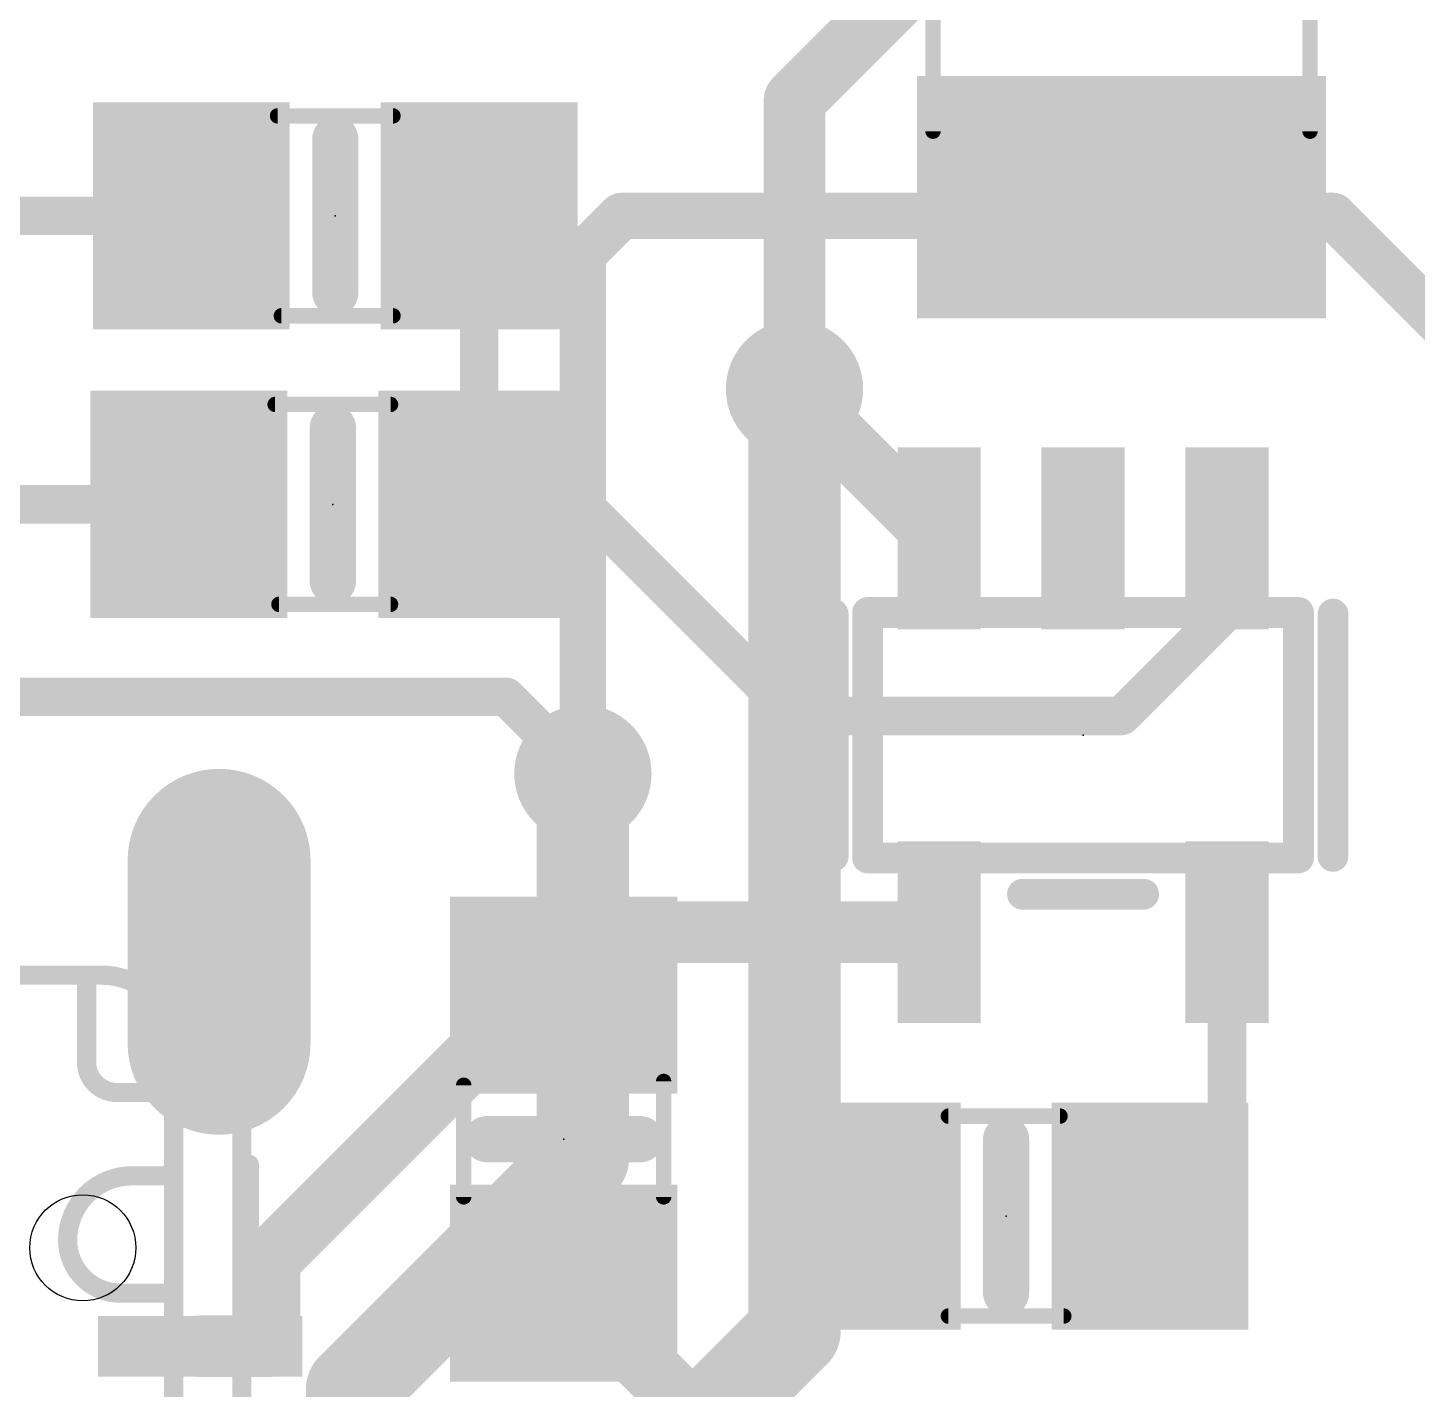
# Model space of a CAD drawing. Extents: x -18.9 to 56.5, y -5.3 to 63.2.
# Drawn here: x 3.83 to 13, y 26.42 to 35.4 of the extents above; entities that cross this region are included whole.
import ezdxf

# ---------------------------------------------------------------- set-up
doc = ezdxf.new("R2010")
doc.units = 0
for name, color, linetype in [('1', 12, 'CONTINUOUS'), ('16', 132, 'CONTINUOUS'), ('17', 110, 'CONTINUOUS'), ('18', 110, 'CONTINUOUS'), ('20', 53, 'CONTINUOUS'), ('21', 40, 'CONTINUOUS'), ('23', 53, 'CONTINUOUS'), ('51', 253, 'CONTINUOUS')]:
    doc.layers.add(name, color=color, linetype=linetype)

# ---------------------------------------------------------------- blocks, each defined once
blk = doc.blocks.new('RECT')
blk.add_solid([(-0.5, -0.5), (0.5, -0.5), (-0.5, 0.5), (0.5, 0.5)])
blk = doc.blocks.new('OFFSETP100')
at = {"const_width": 1}
blk.add_lwpolyline([(0, 0), (1, 0)], dxfattribs=at)
at = {"const_width": 0.5}
for points in [[(0, 0.25, 1), (0, -0.25)], [(1, -0.25, 1), (1, 0.25)]]:
    blk.add_lwpolyline(points, format="xyb", dxfattribs=at)
blk = doc.blocks.new('ROUNDV')
at = {"const_width": 0.5}
blk.add_lwpolyline([(0, -0.25, 1), (0, 0.25, 1), (0, -0.25)], format="xyb", dxfattribs=at)

msp = doc.modelspace()

# ---------------------------------------------------------------- linework, layer by layer
at = {"layer": '1'}
for points, const_width in [([(8.89, 34.928), (11.049, 37.087)], 0.4064), ([(8.89, 33.02), (8.89, 34.928)], 0.4064), ([(3.296, 34.163), (4.908, 34.163)], 0.254), ([(6.808, 32.274), (6.808, 34.163)], 0.254), ([(8.89, 32.9891), (8.89, 33.02)], 0.4064), ([(9.845, 32.0341), (8.89, 32.9891)], 0.4064), ([(3.072, 32.258), (4.892, 32.258)], 0.254), ([(6.792, 32.258), (6.808, 32.274)], 0.254), ([(7.493, 32.258), (6.792, 32.258)], 0.254), ([(8.89, 30.861), (7.493, 32.258)], 0.254), ([(11.745, 32.0341), (11.745, 31.557)], 0.254), ([(11.745, 31.557), (11.049, 30.861)], 0.254), ([(1.27, 30.988), (6.985, 30.988)], 0.254), ([(6.985, 30.988), (7.493, 30.48)], 0.254), ([(11.049, 30.861), (8.89, 30.861)], 0.254), ([(7.493, 29.5308), (7.493, 30.48)], 0.3048), ([(7.366, 29.21), (7.5899, 29.4339)], 0.4064), ([(7.5899, 29.4339), (7.493, 29.5308)], 0.3048), ([(7.5899, 29.4339), (9.845, 29.4339)], 0.4064), ([(11.745, 29.4339), (11.745, 28.067)], 0.254), ([(5.425, 27.269), (7.366, 29.21)], 0.4064), ([(7.366, 29.21), (7.366, 29.017)], 0.4064), ([(11.745, 28.067), (11.237, 27.559)], 0.254), ([(5.425, 26.7), (5.425, 27.269)], 0.4064), ([(7.366, 27.117), (8.382, 26.101)], 0.4064), ([(4.966, 26.7), (5.425, 26.7)], 0.4064)]:
    msp.add_lwpolyline(points, dxfattribs=dict(at, const_width=const_width))
for points, const_width in [([(8.9916, 34.928, 1), (8.7884, 34.928)], 0.2032), ([(8.8182, 34.9998, 1), (8.9618, 34.8562)], 0.2032), ([(4.908, 34.0995, 1), (4.908, 34.2265)], 0.127), ([(6.8715, 34.163, 1), (6.7445, 34.163)], 0.127), ([(8.9916, 33.02, 1), (8.7884, 33.02)], 0.2032), ([(8.7884, 33.02, 1), (8.9916, 33.02)], 0.2032), ([(8.9618, 33.0609, 1), (8.8182, 32.9173)], 0.2032), ([(8.7884, 32.9891, 1), (8.9916, 32.9891)], 0.2032), ([(4.892, 32.1945, 1), (4.892, 32.3215)], 0.127), ([(6.792, 32.3215, 1), (6.792, 32.1945)], 0.127), ([(6.8529, 32.2291, 1), (6.7631, 32.3189)], 0.127), ([(7.5379, 32.3029, 1), (7.4481, 32.2131)], 0.127), ([(7.493, 32.1945, 1), (7.493, 32.3215)], 0.127), ([(6.7471, 32.3029, 1), (6.8369, 32.2131)], 0.127), ([(6.7445, 32.274, 1), (6.8715, 32.274)], 0.127), ([(9.7732, 31.9623, 1), (9.9168, 32.1059)], 0.2032), ([(11.8085, 32.0341, 1), (11.6815, 32.0341)], 0.127), ([(11.7899, 31.5121, 1), (11.7001, 31.6019)], 0.127), ([(11.6815, 31.557, 1), (11.8085, 31.557)], 0.127), ([(7.0299, 31.0329, 1), (6.9401, 30.9431)], 0.127), ([(6.985, 30.9245, 1), (6.985, 31.0515)], 0.127), ([(8.89, 30.9245, 1), (8.89, 30.7975)], 0.127), ([(8.8451, 30.8161, 1), (8.9349, 30.9059)], 0.127), ([(11.0041, 30.9059, 1), (11.0939, 30.8161)], 0.127), ([(11.049, 30.7975, 1), (11.049, 30.9245)], 0.127), ([(7.5692, 30.48, 1), (7.4168, 30.48)], 0.1524), ([(7.4481, 30.4351, 1), (7.5379, 30.5249)], 0.127), ([(7.5469, 29.5847, 1), (7.4391, 29.4769)], 0.1524), ([(7.5899, 29.5355, 1), (7.5899, 29.3323)], 0.2032), ([(7.6617, 29.3621, 1), (7.5181, 29.5057)], 0.2032), ([(9.845, 29.3323, 1), (9.845, 29.5355)], 0.2032), ([(7.4168, 29.5308, 1), (7.5692, 29.5308)], 0.1524), ([(7.536, 29.38, 1), (7.6438, 29.4878)], 0.1524), ([(11.8085, 29.4339, 1), (11.6815, 29.4339)], 0.127), ([(7.4676, 29.21, 1), (7.2644, 29.21)], 0.2032), ([(7.2942, 29.2818, 1), (7.4378, 29.1382)], 0.2032), ([(7.4378, 29.1382, 1), (7.2942, 29.2818)], 0.2032), ([(7.2644, 29.017, 1), (7.4676, 29.017)], 0.2032), ([(11.7899, 28.0221, 1), (11.7001, 28.1119)], 0.127), ([(11.6815, 28.067, 1), (11.8085, 28.067)], 0.127), ([(11.1921, 27.6039, 1), (11.2819, 27.5141)], 0.127), ([(5.5266, 27.269, 1), (5.3234, 27.269)], 0.2032), ([(5.3532, 27.3408, 1), (5.4968, 27.1972)], 0.2032), ([(7.4378, 27.1888, 1), (7.2942, 27.0452)], 0.2032), ([(4.966, 26.8016, 1), (4.966, 26.5984)], 0.2032), ([(5.425, 26.5984, 1), (5.425, 26.8016)], 0.2032), ([(5.3234, 26.7, 1), (5.5266, 26.7)], 0.2032)]:
    msp.add_lwpolyline(points, format="xyb", dxfattribs=dict(at, const_width=const_width))
at = {"layer": '16'}
for points, const_width in [([(7.747, 34.163), (7.493, 33.909)], 0.3048), ([(12.446, 34.163), (7.747, 34.163)], 0.3048), ([(18.669, 27.94), (12.446, 34.163)], 0.3048), ([(7.493, 33.909), (7.493, 30.48)], 0.3048), ([(8.89, 33.02), (8.89, 26.797)], 0.6096), ([(7.493, 27.94), (7.493, 30.48)], 0.6096), ([(7.493, 30.48), (7.493, 29.718)], 0.3048), ([(5.969, 26.416), (7.493, 27.94)], 0.6096), ([(8.89, 26.797), (7.874, 25.781)], 0.6096), ([(5.969, 24.384), (5.969, 26.416)], 0.6096)]:
    msp.add_lwpolyline(points, dxfattribs=dict(at, const_width=const_width))
for points, const_width in [([(7.747, 34.2392, 1), (7.747, 34.0868)], 0.1524), ([(7.8009, 34.1091, 1), (7.6931, 34.2169)], 0.1524), ([(12.4999, 34.2169, 1), (12.3921, 34.1091)], 0.1524), ([(12.446, 34.0868, 1), (12.446, 34.2392)], 0.1524), ([(7.5692, 33.909, 1), (7.4168, 33.909)], 0.1524), ([(7.4391, 33.9629, 1), (7.5469, 33.8551)], 0.1524), ([(9.0424, 33.02, 1), (8.7376, 33.02)], 0.3048), ([(7.6454, 30.48, 1), (7.3406, 30.48)], 0.3048), ([(7.5692, 30.48, 1), (7.4168, 30.48)], 0.1524), ([(7.4168, 30.48, 1), (7.5692, 30.48)], 0.1524), ([(7.4168, 29.718, 1), (7.5692, 29.718)], 0.1524), ([(7.6008, 27.8322, 1), (7.3852, 28.0478)], 0.3048), ([(7.3406, 27.94, 1), (7.6454, 27.94)], 0.3048), ([(8.9978, 26.6892, 1), (8.7822, 26.9048)], 0.3048), ([(8.7376, 26.797, 1), (9.0424, 26.797)], 0.3048), ([(6.1214, 26.416, 1), (5.8166, 26.416)], 0.3048), ([(5.8612, 26.5238, 1), (6.0768, 26.3082)], 0.3048)]:
    msp.add_lwpolyline(points, format="xyb", dxfattribs=dict(at, const_width=const_width))
at = {"layer": '20'}
msp.add_circle((4.191, 27.35), 0.35, dxfattribs=at)
at = {"layer": '21'}
for points, const_width in [([(5.858, 34.671), (5.858, 33.655)], 0.3048), ([(5.842, 32.766), (5.842, 31.75)], 0.3048), ([(9.145, 29.934), (9.145, 31.534)], 0.2032), ([(12.445, 29.934), (12.445, 31.534)], 0.2032), ([(11.195, 29.684), (10.395, 29.684)], 0.2032), ([(7.874, 28.067), (6.858, 28.067)], 0.3048), ([(10.287, 27.051), (10.287, 28.067)], 0.3048), ([(5.291, 27.9), (5.291, 27.1)], 0.127)]:
    msp.add_lwpolyline(points, dxfattribs=dict(at, const_width=const_width))
for points, const_width in [([(5.9342, 34.671, 1), (5.7818, 34.671)], 0.1524), ([(5.7818, 33.655, 1), (5.9342, 33.655)], 0.1524), ([(5.9182, 32.766, 1), (5.7658, 32.766)], 0.1524), ([(5.7658, 31.75, 1), (5.9182, 31.75)], 0.1524), ([(9.1958, 31.534, 1), (9.0942, 31.534)], 0.1016), ([(12.4958, 31.534, 1), (12.3942, 31.534)], 0.1016), ([(9.0942, 29.934, 1), (9.1958, 29.934)], 0.1016), ([(12.3942, 29.934, 1), (12.4958, 29.934)], 0.1016), ([(10.395, 29.7348, 1), (10.395, 29.6332)], 0.1016), ([(11.195, 29.6332, 1), (11.195, 29.7348)], 0.1016), ([(6.858, 28.1432, 1), (6.858, 27.9908)], 0.1524), ([(7.874, 27.9908, 1), (7.874, 28.1432)], 0.1524), ([(10.3632, 28.067, 1), (10.2108, 28.067)], 0.1524), ([(5.3228, 27.9, 1), (5.2593, 27.9)], 0.0635), ([(5.2593, 27.1, 1), (5.3228, 27.1)], 0.0635), ([(10.2108, 27.051, 1), (10.3632, 27.051)], 0.1524)]:
    msp.add_lwpolyline(points, format="xyb", dxfattribs=dict(at, const_width=const_width))
at = {"layer": '23'}
for p in [(5.858, 34.163), (5.842, 32.258), (10.795, 30.734), (7.366, 28.067), (10.287, 27.559)]:
    msp.add_point(p, dxfattribs=at)
at = {"layer": '51'}
for points, const_width in [([(9.8044, 36.6522), (9.8044, 34.7218)], 0.1016), ([(12.2936, 36.6522), (12.2936, 34.7218)], 0.1016), ([(5.477, 34.823), (6.239, 34.823)], 0.1016), ([(5.502, 33.503), (6.239, 33.503)], 0.1016), ([(5.461, 32.918), (6.223, 32.918)], 0.1016), ([(5.486, 31.598), (6.223, 31.598)], 0.1016), ([(9.3726, 29.9236), (9.3726, 31.5444)], 0.2032), ([(9.3726, 31.5444), (12.2174, 31.5444)], 0.2032), ([(12.2174, 31.5444), (12.2174, 29.9236)], 0.2032), ([(12.2174, 29.9236), (9.3726, 29.9236)], 0.2032), ([(4.316, 29.15), (-0.109, 29.15)], 0.127), ([(4.216, 29.125), (4.216, 28.575)], 0.127), ([(4.941, 28.825), (4.941, 28.975)], 0.127), ([(4.941, 28.975), (5.241, 28.975)], 0.127), ([(5.241, 28.975), (5.241, 25.875)], 0.127), ([(4.816, 28.825), (4.941, 28.825)], 0.127), ([(4.791, 28.225), (4.791, 28.675)], 0.127), ([(4.416, 28.375), (4.641, 28.375)], 0.127), ([(6.706, 28.423), (6.706, 27.686)], 0.1016), ([(8.026, 28.448), (8.026, 27.686)], 0.1016), ([(4.791, 28.225), (4.791, 27.9)], 0.127), ([(10.643, 28.219), (9.906, 28.219)], 0.1016), ([(4.716, 27.825), (4.516, 27.825)], 0.127), ([(4.791, 27.05), (4.791, 27.9)], 0.127), ([(4.441, 27.05), (4.791, 27.05)], 0.127), ([(4.791, 25.875), (4.791, 27.05)], 0.127), ([(10.668, 26.899), (9.906, 26.899)], 0.1016)]:
    msp.add_lwpolyline(points, dxfattribs=dict(at, const_width=const_width))
for points, const_width in [([(5.477, 34.8484, 1), (5.477, 34.7976)], 0.0508), ([(6.239, 34.7976, 1), (6.239, 34.8484)], 0.0508), ([(9.779, 34.7218, 1), (9.8298, 34.7218)], 0.0508), ([(12.2682, 34.7218, 1), (12.319, 34.7218)], 0.0508), ([(5.502, 33.5284, 1), (5.502, 33.4776)], 0.0508), ([(6.239, 33.4776, 1), (6.239, 33.5284)], 0.0508), ([(5.461, 32.9434, 1), (5.461, 32.8926)], 0.0508), ([(6.223, 32.8926, 1), (6.223, 32.9434)], 0.0508), ([(5.486, 31.6234, 1), (5.486, 31.5726)], 0.0508), ([(6.223, 31.5726, 1), (6.223, 31.6234)], 0.0508), ([(9.4234, 31.5444, 1), (9.3218, 31.5444)], 0.1016), ([(9.3726, 31.5952, 1), (9.3726, 31.4936)], 0.1016), ([(12.2682, 31.5444, 1), (12.1666, 31.5444)], 0.1016), ([(12.2174, 31.4936, 1), (12.2174, 31.5952)], 0.1016), ([(9.3726, 29.9744, 1), (9.3726, 29.8728)], 0.1016), ([(12.2174, 29.8728, 1), (12.2174, 29.9744)], 0.1016), ([(9.3218, 29.9236, 1), (9.4234, 29.9236)], 0.1016), ([(12.1666, 29.9236, 1), (12.2682, 29.9236)], 0.1016), ([(4.2477, 29.125, 1), (4.1843, 29.125)], 0.0635), ([(4.791, 28.675, 0.4142), (4.316, 29.15)], 0.127), ([(4.316, 29.1818, 1), (4.316, 29.1183)], 0.0635), ([(4.316, 29.1183, 1), (4.316, 29.1818)], 0.0635), ([(4.941, 29.0068, 1), (4.941, 28.9433)], 0.0635), ([(4.9727, 28.975, 1), (4.9093, 28.975)], 0.0635), ([(5.2728, 28.975, 1), (5.2093, 28.975)], 0.0635), ([(5.241, 28.9433, 1), (5.241, 29.0068)], 0.0635), ([(4.816, 28.8568, 1), (4.816, 28.7933)], 0.0635), ([(4.9093, 28.825, 1), (4.9727, 28.825)], 0.0635), ([(4.941, 28.7933, 1), (4.941, 28.8568)], 0.0635), ([(4.8228, 28.675, 1), (4.7593, 28.675)], 0.0635), ([(4.216, 28.575, 0.4142), (4.416, 28.375)], 0.127), ([(4.2477, 28.575, 1), (4.1843, 28.575)], 0.0635), ([(4.7593, 28.675, 1), (4.8228, 28.675)], 0.0635), ([(4.1843, 28.575, 1), (4.2477, 28.575)], 0.0635), ([(4.416, 28.4067, 1), (4.416, 28.3433)], 0.0635), ([(4.416, 28.3433, 1), (4.416, 28.4067)], 0.0635), ([(4.791, 28.225, 0.4142), (4.641, 28.375)], 0.127), ([(4.641, 28.4067, 1), (4.641, 28.3433)], 0.0635), ([(4.641, 28.3433, 1), (4.641, 28.4067)], 0.0635), ([(6.7314, 28.423, 1), (6.6806, 28.423)], 0.0508), ([(8.0514, 28.448, 1), (8.0006, 28.448)], 0.0508), ([(4.8228, 28.225, 1), (4.7593, 28.225)], 0.0635), ([(4.7593, 28.225, 1), (4.8228, 28.225)], 0.0635), ([(4.7593, 28.225, 1), (4.8228, 28.225)], 0.0635), ([(9.906, 28.2444, 1), (9.906, 28.1936)], 0.0508), ([(10.643, 28.1936, 1), (10.643, 28.2444)], 0.0508), ([(4.516, 27.825, 0.4142), (4.091, 27.4)], 0.127), ([(4.516, 27.8568, 1), (4.516, 27.7933)], 0.0635), ([(4.516, 27.7933, 1), (4.516, 27.8568)], 0.0635), ([(4.716, 27.825, 0.4142), (4.791, 27.9)], 0.127), ([(4.716, 27.8568, 1), (4.716, 27.7933)], 0.0635), ([(4.716, 27.7933, 1), (4.716, 27.8568)], 0.0635), ([(4.8228, 27.9, 1), (4.7593, 27.9)], 0.0635), ([(4.8228, 27.9, 1), (4.7593, 27.9)], 0.0635), ([(4.7593, 27.9, 1), (4.8228, 27.9)], 0.0635), ([(6.6806, 27.686, 1), (6.7314, 27.686)], 0.0508), ([(8.0006, 27.686, 1), (8.0514, 27.686)], 0.0508), ([(4.091, 27.4, 0.4142), (4.441, 27.05)], 0.127), ([(4.1227, 27.4, 1), (4.0593, 27.4)], 0.0635), ([(4.0593, 27.4, 1), (4.1227, 27.4)], 0.0635), ([(4.441, 27.0817, 1), (4.441, 27.0183)], 0.0635), ([(4.441, 27.0183, 1), (4.441, 27.0817)], 0.0635), ([(4.8228, 27.05, 1), (4.7593, 27.05)], 0.0635), ([(4.7593, 27.05, 1), (4.8228, 27.05)], 0.0635), ([(4.791, 27.0183, 1), (4.791, 27.0817)], 0.0635), ([(9.906, 26.9244, 1), (9.906, 26.8736)], 0.0508), ([(10.668, 26.8736, 1), (10.668, 26.9244)], 0.0508)]:
    msp.add_lwpolyline(points, format="xyb", dxfattribs=dict(at, const_width=const_width))

# ---------------------------------------------------------------- block references
at = {"layer": '1'}
for p, xscale, yscale, rotation in [((11.049, 34.287), 1.6, 2.7, 270), ((9.845, 32.0341), 0.55, 1.2, 180), ((10.795, 32.0341), 0.55, 1.2, 180), ((11.745, 32.0341), 0.55, 1.2, 180), ((9.845, 29.4339), 0.55, 1.2, 180), ((11.745, 29.4339), 0.55, 1.2, 180), ((7.366, 29.017), 1.3, 1.5, 270), ((9.337, 27.559), 1.3, 1.5, 180), ((11.237, 27.559), 1.3, 1.5, 180), ((7.366, 27.117), 1.3, 1.5, 270), ((4.966, 26.7), 0.4, 1.35, 270)]:
    msp.add_blockref('RECT', p, dxfattribs=dict(at, xscale=xscale, yscale=yscale, rotation=rotation))
at = {"layer": '1', "xscale": 1.3, "yscale": 1.5}
for p in [(4.908, 34.163), (6.808, 34.163), (4.892, 32.258), (6.792, 32.258)]:
    msp.add_blockref('RECT', p, dxfattribs=at)
at = {"layer": '17', "xscale": 1.208, "yscale": 1.208, "rotation": 90}
msp.add_blockref('OFFSETP100', (5.091, 28.7), dxfattribs=at)
msp.add_blockref('OFFSETP100', (5.091, 28.7), dxfattribs=at)
at = {"layer": '18', "xscale": 0.9064, "yscale": 0.9064}
for p in [(8.89, 33.02), (8.89, 33.02), (7.493, 30.48), (7.493, 30.48)]:
    msp.add_blockref('ROUNDV', p, dxfattribs=at)
at = {"layer": '51', "xscale": 0.7501, "yscale": 1.4501}
for p in [(5.1409, 34.1641), (6.5887, 34.1641), (5.1249, 32.2591), (6.5727, 32.2591)]:
    msp.add_blockref('RECT', p, dxfattribs=at)
at = {"layer": '51'}
for p, xscale, yscale, rotation in [((11.0445, 34.3603), 0.7501, 2.5999, 270), ((9.845, 31.909), 0.5, 0.65, 180), ((10.795, 31.909), 0.5, 0.65, 180), ((11.745, 31.909), 0.5, 0.65, 180), ((9.845, 29.559), 0.5, 0.65, 180), ((11.745, 29.559), 0.5, 0.65, 180), ((7.3672, 28.7842), 0.7501, 1.4501, 270), ((9.5564, 27.5579), 0.7501, 1.4501, 180), ((11.0042, 27.5579), 0.7501, 1.4501, 180), ((7.3672, 27.3364), 0.7501, 1.4501, 270)]:
    msp.add_blockref('RECT', p, dxfattribs=dict(at, xscale=xscale, yscale=yscale, rotation=rotation))

doc.saveas('drawing.dxf')
